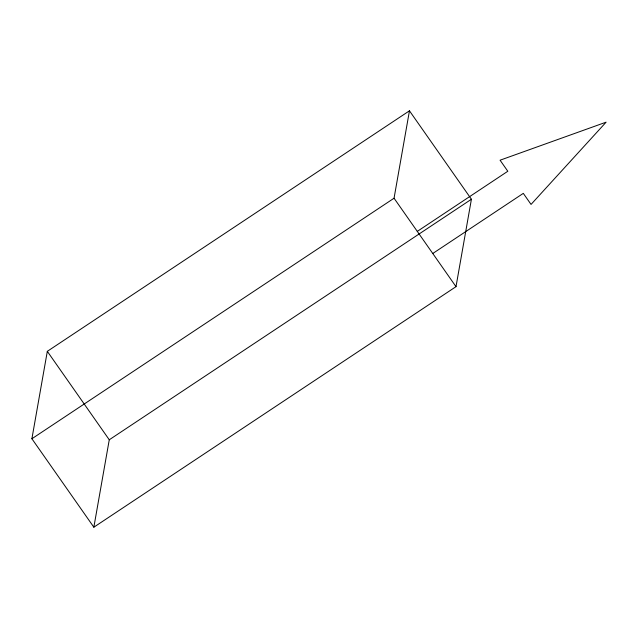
<?xml version="1.0" encoding="UTF-8"?>
<svg xmlns="http://www.w3.org/2000/svg" width="638" height="638" viewBox="0 0 638 638"><rect width="100%" height="100%" fill="white"/><g stroke="black" fill="none" stroke-linecap="round" stroke-linejoin="round"><path stroke-width="0.96" d="M31.9 438.753L47.316 351.339L409.46 110.805L471.41 199.247L456.003 286.661L93.85 527.195L31.9 438.753L394.053 198.219L409.46 110.805M93.85 527.195L109.265 439.781L47.316 351.339M417.284 231.387L507.816 171.255L500.072 160.202L606.1 122.177L531.047 204.423L523.304 193.362L432.771 253.493M109.265 439.781L471.41 199.247M394.053 198.219L456.003 286.661"/></g></svg>
